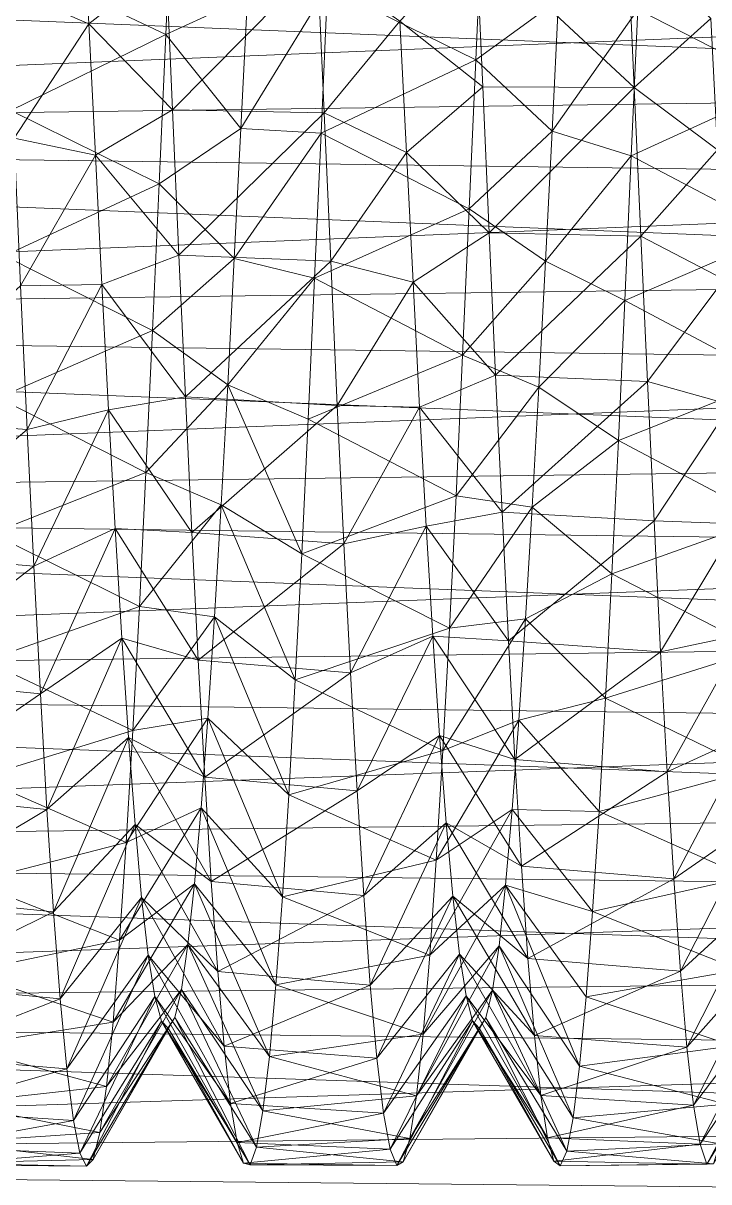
# Model space of a CAD drawing. Header units: millimetres. Extents: x -104 to 115, y -53 to 68.
# Drawn here: x -76.3 to -65.43, y -10.28 to 8.1 of the extents above; entities that cross this region are included whole.
import ezdxf

# ---------------------------------------------------------------- set-up
doc = ezdxf.new("R2010")
doc.units = ezdxf.units.MM

msp = doc.modelspace()

# ---------------------------------------------------------------- linework, layer by layer
at = {"color": 7, "lineweight": 0}
for points in [[(-76.553, 8.65, -45.228), (-75.368, 10.171, -42.873), (-75.263, 8.092, -43.052), (-76.553, 8.65, -45.228)], [(-73.937, 10.288, -9.774), (-76.395, 9.038, -9.642), (-74.041, 7.922, -9.599), (-73.937, 10.288, -9.774)], [(-74.037, 9.052, -45.204), (-75.263, 8.092, -43.052), (-75.368, 10.171, -42.873), (-74.037, 9.052, -45.204)], [(-74.041, 7.922, -9.599), (-72.744, 8.518, -11.809), (-73.937, 10.288, -9.774), (-74.041, 7.922, -9.599)], [(-104.18, 9.278, -54.806), (-49.333, 7.051, -54.837), (-49.333, 10.019, -54.756), (-104.18, 9.278, -54.806)], [(-69.018, 9.89, -9.722), (-71.475, 8.678, -9.62), (-69.123, 7.52, -9.6), (-69.018, 9.89, -9.722)], [(-69.123, 7.52, -9.6), (-67.81, 8.475, -11.807), (-69.018, 9.89, -9.722), (-69.123, 7.52, -9.6)], [(-69.014, 7.089, -45.235), (-70.329, 8.134, -43.051), (-69.117, 9.412, -45.175), (-69.014, 7.089, -45.235)], [(-66.611, 7.08, -45.234), (-69.117, 9.412, -45.175), (-66.716, 9.452, -45.171), (-66.611, 7.08, -45.234)], [(-66.611, 7.08, -45.234), (-69.014, 7.089, -45.235), (-69.117, 9.412, -45.175), (-66.611, 7.08, -45.234)], [(-66.716, 9.452, -45.171), (-65.395, 8.177, -43.05), (-66.611, 7.08, -45.234), (-66.716, 9.452, -45.171)], [(-64.1, 9.49, -9.679), (-66.554, 8.317, -9.606), (-64.204, 7.118, -9.611), (-64.1, 9.49, -9.679)], [(-104.18, 9.278, -0.04), (-49.333, 8.536, -0.01), (-104.18, 6.309, -0.04), (-104.18, 9.278, -0.04)], [(-104.18, 6.309, -54.806), (-49.333, 7.051, -54.837), (-104.18, 9.278, -54.806), (-104.18, 6.309, -54.806)], [(-74.041, 7.922, -9.599), (-76.395, 9.038, -9.642), (-76.497, 6.714, -9.631), (-74.041, 7.922, -9.599)], [(-73.935, 6.728, -45.217), (-75.263, 8.092, -43.052), (-74.037, 9.052, -45.204), (-73.935, 6.728, -45.217)], [(-71.634, 9.052, -45.204), (-73.935, 6.728, -45.217), (-74.037, 9.052, -45.204), (-71.634, 9.052, -45.204)], [(-71.53, 6.679, -45.214), (-73.935, 6.728, -45.217), (-71.634, 9.052, -45.204), (-71.53, 6.679, -45.214)], [(-71.634, 9.052, -45.204), (-70.329, 8.134, -43.051), (-71.53, 6.679, -45.214), (-71.634, 9.052, -45.204)], [(-76.553, 8.65, -45.228), (-75.263, 8.092, -43.052), (-76.448, 6.278, -45.184), (-76.553, 8.65, -45.228)], [(-71.475, 8.678, -9.62), (-72.744, 8.518, -11.809), (-72.849, 6.431, -11.852), (-71.475, 8.678, -9.62)], [(-71.475, 8.678, -9.62), (-72.849, 6.431, -11.852), (-71.577, 6.354, -9.656), (-71.475, 8.678, -9.62)], [(-69.123, 7.52, -9.6), (-71.475, 8.678, -9.62), (-71.577, 6.354, -9.656), (-69.123, 7.52, -9.6)], [(-104.18, 6.309, -0.04), (-49.333, 8.536, -0.01), (-49.333, 5.568, -0.09), (-104.18, 6.309, -0.04)], [(-74.041, 7.922, -9.599), (-72.849, 6.431, -11.852), (-72.744, 8.518, -11.809), (-74.041, 7.922, -9.599)], [(-69.123, 7.52, -9.6), (-67.915, 6.389, -11.855), (-67.81, 8.475, -11.807), (-69.123, 7.52, -9.6)], [(-66.554, 8.317, -9.606), (-67.81, 8.475, -11.807), (-67.915, 6.389, -11.855), (-66.554, 8.317, -9.606)], [(-66.554, 8.317, -9.606), (-67.915, 6.389, -11.855), (-66.657, 5.995, -9.689), (-66.554, 8.317, -9.606)], [(-64.204, 7.118, -9.611), (-66.554, 8.317, -9.606), (-66.657, 5.995, -9.689), (-64.204, 7.118, -9.611)], [(-76.448, 6.278, -45.184), (-75.263, 8.092, -43.052), (-75.158, 6.007, -42.952), (-76.448, 6.278, -45.184)], [(-73.935, 6.728, -45.217), (-75.158, 6.007, -42.952), (-75.263, 8.092, -43.052), (-73.935, 6.728, -45.217)], [(-71.53, 6.679, -45.214), (-70.329, 8.134, -43.051), (-70.224, 6.049, -42.957), (-71.53, 6.679, -45.214)], [(-69.014, 7.089, -45.235), (-70.224, 6.049, -42.957), (-70.329, 8.134, -43.051), (-69.014, 7.089, -45.235)], [(-66.611, 7.08, -45.234), (-65.395, 8.177, -43.05), (-65.29, 6.092, -42.962), (-66.611, 7.08, -45.234)], [(-74.041, 7.922, -9.599), (-76.497, 6.714, -9.631), (-74.146, 5.554, -9.739), (-74.041, 7.922, -9.599)], [(-74.146, 5.554, -9.739), (-72.849, 6.431, -11.852), (-74.041, 7.922, -9.599), (-74.146, 5.554, -9.739)], [(-69.123, 7.52, -9.6), (-71.577, 6.354, -9.656), (-69.227, 5.156, -9.794), (-69.123, 7.52, -9.6)], [(-69.227, 5.156, -9.794), (-67.915, 6.389, -11.855), (-69.123, 7.52, -9.6), (-69.227, 5.156, -9.794)], [(-104.18, 6.309, -54.806), (-49.333, 4.091, -54.596), (-49.333, 7.051, -54.837), (-104.18, 6.309, -54.806)], [(-68.912, 4.777, -44.991), (-70.224, 6.049, -42.957), (-69.014, 7.089, -45.235), (-68.912, 4.777, -44.991)], [(-66.611, 7.08, -45.234), (-68.912, 4.777, -44.991), (-69.014, 7.089, -45.235), (-66.611, 7.08, -45.234)], [(-66.507, 4.721, -44.982), (-68.912, 4.777, -44.991), (-66.611, 7.08, -45.234), (-66.507, 4.721, -44.982)], [(-64.204, 7.118, -9.611), (-66.657, 5.995, -9.689), (-64.309, 4.759, -9.858), (-64.204, 7.118, -9.611)], [(-66.611, 7.08, -45.234), (-65.29, 6.092, -42.962), (-66.507, 4.721, -44.982), (-66.611, 7.08, -45.234)], [(-74.146, 5.554, -9.739), (-76.497, 6.714, -9.631), (-76.6, 4.409, -9.922), (-74.146, 5.554, -9.739)], [(-73.832, 4.422, -44.927), (-75.158, 6.007, -42.952), (-73.935, 6.728, -45.217), (-73.832, 4.422, -44.927)], [(-71.53, 6.679, -45.214), (-73.832, 4.422, -44.927), (-73.935, 6.728, -45.217), (-71.53, 6.679, -45.214)], [(-71.425, 4.326, -44.908), (-73.832, 4.422, -44.927), (-71.53, 6.679, -45.214), (-71.425, 4.326, -44.908)], [(-71.53, 6.679, -45.214), (-70.224, 6.049, -42.957), (-71.425, 4.326, -44.908), (-71.53, 6.679, -45.214)], [(-104.18, 6.309, -0.04), (-49.333, 5.568, -0.09), (-104.18, 3.357, -0.361), (-104.18, 6.309, -0.04)], [(-104.18, 3.357, -54.485), (-49.333, 4.091, -54.596), (-104.18, 6.309, -54.806), (-104.18, 3.357, -54.485)], [(-76.448, 6.278, -45.184), (-75.158, 6.007, -42.952), (-76.343, 3.933, -44.825), (-76.448, 6.278, -45.184)], [(-74.146, 5.554, -9.739), (-72.954, 4.368, -12.172), (-72.849, 6.431, -11.852), (-74.146, 5.554, -9.739)], [(-71.577, 6.354, -9.656), (-72.849, 6.431, -11.852), (-72.954, 4.368, -12.172), (-71.577, 6.354, -9.656)], [(-71.577, 6.354, -9.656), (-72.954, 4.368, -12.172), (-71.68, 4.055, -9.995), (-71.577, 6.354, -9.656)], [(-69.227, 5.156, -9.794), (-71.577, 6.354, -9.656), (-71.68, 4.055, -9.995), (-69.227, 5.156, -9.794)], [(-69.227, 5.156, -9.794), (-68.02, 4.327, -12.181), (-67.915, 6.389, -11.855), (-69.227, 5.156, -9.794)], [(-66.657, 5.995, -9.689), (-67.915, 6.389, -11.855), (-68.02, 4.327, -12.181), (-66.657, 5.995, -9.689)], [(-66.507, 4.721, -44.982), (-65.29, 6.092, -42.962), (-65.185, 4.037, -42.596), (-66.507, 4.721, -44.982)], [(-76.343, 3.933, -44.825), (-75.158, 6.007, -42.952), (-75.053, 3.954, -42.576), (-76.343, 3.933, -44.825)], [(-73.832, 4.422, -44.927), (-75.053, 3.954, -42.576), (-75.158, 6.007, -42.952), (-73.832, 4.422, -44.927)], [(-71.425, 4.326, -44.908), (-70.224, 6.049, -42.957), (-70.119, 3.995, -42.586), (-71.425, 4.326, -44.908)], [(-68.912, 4.777, -44.991), (-70.119, 3.995, -42.586), (-70.224, 6.049, -42.957), (-68.912, 4.777, -44.991)], [(-66.657, 5.995, -9.689), (-68.02, 4.327, -12.181), (-66.759, 3.703, -10.074), (-66.657, 5.995, -9.689)], [(-64.309, 4.759, -9.858), (-66.657, 5.995, -9.689), (-66.759, 3.703, -10.074), (-64.309, 4.759, -9.858)], [(-104.18, 3.357, -0.361), (-49.333, 5.568, -0.09), (-49.333, 2.626, -0.491), (-104.18, 3.357, -0.361)], [(-74.146, 5.554, -9.739), (-76.6, 4.409, -9.922), (-74.25, 3.225, -10.193), (-74.146, 5.554, -9.739)], [(-74.25, 3.225, -10.193), (-72.954, 4.368, -12.172), (-74.146, 5.554, -9.739), (-74.25, 3.225, -10.193)], [(-69.227, 5.156, -9.794), (-71.68, 4.055, -9.995), (-69.332, 2.838, -10.301), (-69.227, 5.156, -9.794)], [(-69.332, 2.838, -10.301), (-68.02, 4.327, -12.181), (-69.227, 5.156, -9.794), (-69.332, 2.838, -10.301)], [(-68.809, 2.517, -44.45), (-70.119, 3.995, -42.586), (-68.912, 4.777, -44.991), (-68.809, 2.517, -44.45)], [(-66.507, 4.721, -44.982), (-68.809, 2.517, -44.45), (-68.912, 4.777, -44.991), (-66.507, 4.721, -44.982)], [(-66.402, 2.417, -44.418), (-68.809, 2.517, -44.45), (-66.507, 4.721, -44.982), (-66.402, 2.417, -44.418)], [(-64.309, 4.759, -9.858), (-66.759, 3.703, -10.074), (-64.414, 2.453, -10.417), (-64.309, 4.759, -9.858)], [(-66.507, 4.721, -44.982), (-65.185, 4.037, -42.596), (-66.402, 2.417, -44.418), (-66.507, 4.721, -44.982)], [(-73.73, 2.174, -44.339), (-75.053, 3.954, -42.576), (-73.832, 4.422, -44.927), (-73.73, 2.174, -44.339)], [(-71.425, 4.326, -44.908), (-73.73, 2.174, -44.339), (-73.832, 4.422, -44.927), (-71.425, 4.326, -44.908)], [(-74.25, 3.225, -10.193), (-76.6, 4.409, -9.922), (-76.702, 2.16, -10.512), (-74.25, 3.225, -10.193)], [(-74.25, 3.225, -10.193), (-73.059, 2.367, -12.764), (-72.954, 4.368, -12.172), (-74.25, 3.225, -10.193)], [(-71.32, 2.035, -44.293), (-73.73, 2.174, -44.339), (-71.425, 4.326, -44.908), (-71.32, 2.035, -44.293)], [(-71.68, 4.055, -9.995), (-72.954, 4.368, -12.172), (-73.059, 2.367, -12.764), (-71.68, 4.055, -9.995)], [(-71.425, 4.326, -44.908), (-70.119, 3.995, -42.586), (-71.32, 2.035, -44.293), (-71.425, 4.326, -44.908)], [(-69.332, 2.838, -10.301), (-68.125, 2.327, -12.779), (-68.02, 4.327, -12.181), (-69.332, 2.838, -10.301)], [(-66.759, 3.703, -10.074), (-68.02, 4.327, -12.181), (-68.125, 2.327, -12.779), (-66.759, 3.703, -10.074)], [(-104.18, 3.357, -54.485), (-49.333, 1.175, -54.036), (-49.333, 4.091, -54.596), (-104.18, 3.357, -54.485)], [(-71.68, 4.055, -9.995), (-73.059, 2.367, -12.764), (-71.782, 1.819, -10.629), (-71.68, 4.055, -9.995)], [(-69.332, 2.838, -10.301), (-71.68, 4.055, -9.995), (-71.782, 1.819, -10.629), (-69.332, 2.838, -10.301)], [(-76.239, 1.656, -44.158), (-78.65, 1.832, -44.222), (-76.343, 3.933, -44.825), (-76.239, 1.656, -44.158)], [(-76.343, 3.933, -44.825), (-75.053, 3.954, -42.576), (-76.239, 1.656, -44.158), (-76.343, 3.933, -44.825)], [(-76.239, 1.656, -44.158), (-75.053, 3.954, -42.576), (-74.948, 1.969, -41.929), (-76.239, 1.656, -44.158)], [(-73.73, 2.174, -44.339), (-74.948, 1.969, -41.929), (-75.053, 3.954, -42.576), (-73.73, 2.174, -44.339)], [(-71.32, 2.035, -44.293), (-70.119, 3.995, -42.586), (-70.014, 2.009, -41.945), (-71.32, 2.035, -44.293)], [(-68.809, 2.517, -44.45), (-70.014, 2.009, -41.945), (-70.119, 3.995, -42.586), (-68.809, 2.517, -44.45)], [(-66.402, 2.417, -44.418), (-65.185, 4.037, -42.596), (-65.08, 2.049, -41.961), (-66.402, 2.417, -44.418)], [(-66.759, 3.703, -10.074), (-68.125, 2.327, -12.779), (-66.862, 1.48, -10.754), (-66.759, 3.703, -10.074)], [(-64.414, 2.453, -10.417), (-66.759, 3.703, -10.074), (-66.862, 1.48, -10.754), (-64.414, 2.453, -10.417)], [(-104.18, 3.357, -0.361), (-49.333, 2.626, -0.491), (-104.18, 0.457, -1), (-104.18, 3.357, -0.361)], [(-104.18, 0.457, -53.847), (-49.333, 1.175, -54.036), (-104.18, 3.357, -54.485), (-104.18, 0.457, -53.847)], [(-74.25, 3.225, -10.193), (-76.702, 2.16, -10.512), (-74.355, 0.977, -10.953), (-74.25, 3.225, -10.193)], [(-74.355, 0.977, -10.953), (-73.059, 2.367, -12.764), (-74.25, 3.225, -10.193), (-74.355, 0.977, -10.953)], [(-69.332, 2.838, -10.301), (-71.782, 1.819, -10.629), (-69.437, 0.607, -11.111), (-69.332, 2.838, -10.301)], [(-69.437, 0.607, -11.111), (-68.125, 2.327, -12.779), (-69.332, 2.838, -10.301), (-69.437, 0.607, -11.111)], [(-104.18, 0.457, -1), (-49.333, 2.626, -0.491), (-49.333, -0.256, -1.208), (-104.18, 0.457, -1)], [(-68.707, 0.347, -43.619), (-70.014, 2.009, -41.945), (-68.809, 2.517, -44.45), (-68.707, 0.347, -43.619)], [(-66.402, 2.417, -44.418), (-68.707, 0.347, -43.619), (-68.809, 2.517, -44.45), (-66.402, 2.417, -44.418)], [(-66.297, 0.207, -43.554), (-68.707, 0.347, -43.619), (-66.402, 2.417, -44.418), (-66.297, 0.207, -43.554)], [(-64.414, 2.453, -10.417), (-66.862, 1.48, -10.754), (-64.518, 0.241, -11.277), (-64.414, 2.453, -10.417)], [(-66.402, 2.417, -44.418), (-65.08, 2.049, -41.961), (-66.297, 0.207, -43.554), (-66.402, 2.417, -44.418)], [(-74.355, 0.977, -10.953), (-73.164, 0.462, -13.618), (-73.059, 2.367, -12.764), (-74.355, 0.977, -10.953)], [(-71.885, -0.315, -11.549), (-73.059, 2.367, -12.764), (-73.164, 0.462, -13.618), (-71.885, -0.315, -11.549)], [(-71.782, 1.819, -10.629), (-73.059, 2.367, -12.764), (-71.885, -0.315, -11.549), (-71.782, 1.819, -10.629)], [(-69.437, 0.607, -11.111), (-68.23, 0.425, -13.638), (-68.125, 2.327, -12.779), (-69.437, 0.607, -11.111)], [(-66.862, 1.48, -10.754), (-68.125, 2.327, -12.779), (-68.23, 0.425, -13.638), (-66.862, 1.48, -10.754)], [(-74.355, 0.977, -10.953), (-76.702, 2.16, -10.512), (-76.805, 0.008, -11.388), (-74.355, 0.977, -10.953)], [(-73.627, 0.021, -43.464), (-74.948, 1.969, -41.929), (-73.73, 2.174, -44.339), (-73.627, 0.021, -43.464)], [(-71.32, 2.035, -44.293), (-73.627, 0.021, -43.464), (-73.73, 2.174, -44.339), (-71.32, 2.035, -44.293)], [(-71.216, -0.155, -43.378), (-73.627, 0.021, -43.464), (-71.32, 2.035, -44.293), (-71.216, -0.155, -43.378)], [(-71.32, 2.035, -44.293), (-70.014, 2.009, -41.945), (-71.216, -0.155, -43.378), (-71.32, 2.035, -44.293)], [(-66.297, 0.207, -43.554), (-65.08, 2.049, -41.961), (-64.975, 0.163, -41.066), (-66.297, 0.207, -43.554)], [(-76.239, 1.656, -44.158), (-74.948, 1.969, -41.929), (-76.134, -0.513, -43.195), (-76.239, 1.656, -44.158)], [(-76.134, -0.513, -43.195), (-74.948, 1.969, -41.929), (-74.843, 0.089, -41.024), (-76.134, -0.513, -43.195)], [(-73.627, 0.021, -43.464), (-74.843, 0.089, -41.024), (-74.948, 1.969, -41.929), (-73.627, 0.021, -43.464)], [(-71.216, -0.155, -43.378), (-70.014, 2.009, -41.945), (-69.909, 0.126, -41.045), (-71.216, -0.155, -43.378)], [(-68.707, 0.347, -43.619), (-69.909, 0.126, -41.045), (-70.014, 2.009, -41.945), (-68.707, 0.347, -43.619)], [(-76.239, 1.656, -44.158), (-78.548, -0.303, -43.304), (-78.65, 1.832, -44.222), (-76.239, 1.656, -44.158)], [(-76.134, -0.513, -43.195), (-78.548, -0.303, -43.304), (-76.239, 1.656, -44.158), (-76.134, -0.513, -43.195)], [(-69.437, 0.607, -11.111), (-71.782, 1.819, -10.629), (-71.885, -0.315, -11.549), (-69.437, 0.607, -11.111)], [(-66.862, 1.48, -10.754), (-68.23, 0.425, -13.638), (-66.964, -0.635, -11.717), (-66.862, 1.48, -10.754)], [(-64.518, 0.241, -11.277), (-66.862, 1.48, -10.754), (-66.964, -0.635, -11.717), (-64.518, 0.241, -11.277)], [(-104.18, 0.457, -53.847), (-49.333, -1.663, -53.164), (-49.333, 1.175, -54.036), (-104.18, 0.457, -53.847)], [(-74.355, 0.977, -10.953), (-76.805, 0.008, -11.388), (-74.46, -1.15, -12.004), (-74.355, 0.977, -10.953)], [(-74.46, -1.15, -12.004), (-73.164, 0.462, -13.618), (-74.355, 0.977, -10.953), (-74.46, -1.15, -12.004)], [(-69.437, 0.607, -11.111), (-71.885, -0.315, -11.549), (-69.541, -1.495, -12.21), (-69.437, 0.607, -11.111)], [(-69.541, -1.495, -12.21), (-68.23, 0.425, -13.638), (-69.437, 0.607, -11.111), (-69.541, -1.495, -12.21)], [(-104.18, 0.457, -1), (-49.333, -0.256, -1.208), (-104.18, -2.357, -1.948), (-104.18, 0.457, -1)], [(-104.18, -2.357, -52.899), (-49.333, -1.663, -53.164), (-104.18, 0.457, -53.847), (-104.18, -2.357, -52.899)], [(-74.46, -1.15, -12.004), (-73.269, -1.312, -14.717), (-73.164, 0.462, -13.618), (-74.46, -1.15, -12.004)], [(-71.987, -2.312, -12.739), (-73.164, 0.462, -13.618), (-73.269, -1.312, -14.717), (-71.987, -2.312, -12.739)], [(-71.885, -0.315, -11.549), (-73.164, 0.462, -13.618), (-71.987, -2.312, -12.739), (-71.885, -0.315, -11.549)], [(-69.541, -1.495, -12.21), (-68.335, -1.346, -14.742), (-68.23, 0.425, -13.638), (-69.541, -1.495, -12.21)], [(-66.964, -0.635, -11.717), (-68.23, 0.425, -13.638), (-68.335, -1.346, -14.742), (-66.964, -0.635, -11.717)], [(-68.604, -1.697, -42.512), (-69.909, 0.126, -41.045), (-68.707, 0.347, -43.619), (-68.604, -1.697, -42.512)], [(-66.297, 0.207, -43.554), (-68.604, -1.697, -42.512), (-68.707, 0.347, -43.619), (-66.297, 0.207, -43.554)], [(-66.193, -1.868, -42.403), (-68.604, -1.697, -42.512), (-66.297, 0.207, -43.554), (-66.193, -1.868, -42.403)], [(-64.518, 0.241, -11.277), (-66.964, -0.635, -11.717), (-64.623, -1.836, -12.423), (-64.518, 0.241, -11.277)], [(-66.297, 0.207, -43.554), (-64.975, 0.163, -41.066), (-66.193, -1.868, -42.403), (-66.297, 0.207, -43.554)], [(-74.46, -1.15, -12.004), (-76.805, 0.008, -11.388), (-76.907, -2.012, -12.538), (-74.46, -1.15, -12.004)], [(-76.134, -0.513, -43.195), (-74.843, 0.089, -41.024), (-76.03, -2.534, -41.952), (-76.134, -0.513, -43.195)], [(-76.03, -2.534, -41.952), (-74.843, 0.089, -41.024), (-74.738, -1.655, -39.876), (-76.03, -2.534, -41.952)], [(-73.525, -2.001, -42.317), (-74.738, -1.655, -39.876), (-74.843, 0.089, -41.024), (-73.525, -2.001, -42.317)], [(-73.525, -2.001, -42.317), (-74.843, 0.089, -41.024), (-73.627, 0.021, -43.464), (-73.525, -2.001, -42.317)], [(-71.216, -0.155, -43.378), (-73.525, -2.001, -42.317), (-73.627, 0.021, -43.464), (-71.216, -0.155, -43.378)], [(-71.216, -0.155, -43.378), (-69.909, 0.126, -41.045), (-71.111, -2.203, -42.181), (-71.216, -0.155, -43.378)], [(-71.111, -2.203, -42.181), (-69.909, 0.126, -41.045), (-69.804, -1.621, -39.902), (-71.111, -2.203, -42.181)], [(-68.604, -1.697, -42.512), (-69.804, -1.621, -39.902), (-69.909, 0.126, -41.045), (-68.604, -1.697, -42.512)], [(-66.193, -1.868, -42.403), (-64.975, 0.163, -41.066), (-64.87, -1.587, -39.928), (-66.193, -1.868, -42.403)], [(-71.111, -2.203, -42.181), (-73.525, -2.001, -42.317), (-71.216, -0.155, -43.378), (-71.111, -2.203, -42.181)], [(-104.18, -2.357, -1.948), (-49.333, -0.256, -1.208), (-49.333, -3.043, -2.232), (-104.18, -2.357, -1.948)], [(-76.134, -0.513, -43.195), (-78.445, -2.3, -42.115), (-78.548, -0.303, -43.304), (-76.134, -0.513, -43.195)], [(-69.541, -1.495, -12.21), (-71.885, -0.315, -11.549), (-71.987, -2.312, -12.739), (-69.541, -1.495, -12.21)], [(-76.03, -2.534, -41.952), (-78.445, -2.3, -42.115), (-76.134, -0.513, -43.195), (-76.03, -2.534, -41.952)], [(-66.964, -0.635, -11.717), (-68.335, -1.346, -14.742), (-67.067, -2.607, -12.947), (-66.964, -0.635, -11.717)], [(-64.623, -1.836, -12.423), (-66.964, -0.635, -11.717), (-67.067, -2.607, -12.947), (-64.623, -1.836, -12.423)], [(-74.46, -1.15, -12.004), (-76.907, -2.012, -12.538), (-74.564, -3.119, -13.328), (-74.46, -1.15, -12.004)], [(-74.564, -3.119, -13.328), (-73.269, -1.312, -14.717), (-74.46, -1.15, -12.004), (-74.564, -3.119, -13.328)], [(-74.564, -3.119, -13.328), (-73.374, -2.923, -16.044), (-73.269, -1.312, -14.717), (-74.564, -3.119, -13.328)], [(-72.09, -4.136, -14.179), (-73.269, -1.312, -14.717), (-73.374, -2.923, -16.044), (-72.09, -4.136, -14.179)], [(-71.987, -2.312, -12.739), (-73.269, -1.312, -14.717), (-72.09, -4.136, -14.179), (-71.987, -2.312, -12.739)], [(-69.646, -3.434, -13.578), (-68.44, -2.954, -16.073), (-68.335, -1.346, -14.742), (-69.646, -3.434, -13.578)], [(-69.646, -3.434, -13.578), (-68.335, -1.346, -14.742), (-69.541, -1.495, -12.21), (-69.646, -3.434, -13.578)], [(-67.067, -2.607, -12.947), (-68.335, -1.346, -14.742), (-68.44, -2.954, -16.073), (-67.067, -2.607, -12.947)], [(-69.541, -1.495, -12.21), (-71.987, -2.312, -12.739), (-69.646, -3.434, -13.578), (-69.541, -1.495, -12.21)], [(-71.111, -2.203, -42.181), (-69.804, -1.621, -39.902), (-71.006, -4.075, -40.723), (-71.111, -2.203, -42.181)], [(-71.006, -4.075, -40.723), (-69.804, -1.621, -39.902), (-69.699, -3.199, -38.536), (-71.006, -4.075, -40.723)], [(-68.502, -3.579, -41.149), (-69.699, -3.199, -38.536), (-69.804, -1.621, -39.902), (-68.502, -3.579, -41.149)], [(-68.502, -3.579, -41.149), (-69.804, -1.621, -39.902), (-68.604, -1.697, -42.512), (-68.502, -3.579, -41.149)], [(-66.193, -1.868, -42.403), (-64.87, -1.587, -39.928), (-66.088, -3.772, -40.987), (-66.193, -1.868, -42.403)], [(-66.088, -3.772, -40.987), (-64.87, -1.587, -39.928), (-64.765, -3.169, -38.566), (-66.088, -3.772, -40.987)], [(-104.18, -2.357, -52.899), (-49.333, -4.391, -51.991), (-49.333, -1.663, -53.164), (-104.18, -2.357, -52.899)], [(-76.03, -2.534, -41.952), (-74.738, -1.655, -39.876), (-75.925, -4.372, -40.452), (-76.03, -2.534, -41.952)], [(-75.925, -4.372, -40.452), (-74.738, -1.655, -39.876), (-74.633, -3.229, -38.506), (-75.925, -4.372, -40.452)], [(-73.422, -3.855, -40.916), (-74.633, -3.229, -38.506), (-74.738, -1.655, -39.876), (-73.422, -3.855, -40.916)], [(-73.422, -3.855, -40.916), (-74.738, -1.655, -39.876), (-73.525, -2.001, -42.317), (-73.422, -3.855, -40.916)], [(-66.193, -1.868, -42.403), (-68.502, -3.579, -41.149), (-68.604, -1.697, -42.512), (-66.193, -1.868, -42.403)], [(-64.623, -1.836, -12.423), (-67.067, -2.607, -12.947), (-64.727, -3.743, -13.835), (-64.623, -1.836, -12.423)], [(-74.564, -3.119, -13.328), (-76.907, -2.012, -12.538), (-77.01, -3.866, -13.94), (-74.564, -3.119, -13.328)], [(-71.111, -2.203, -42.181), (-73.422, -3.855, -40.916), (-73.525, -2.001, -42.317), (-71.111, -2.203, -42.181)], [(-66.088, -3.772, -40.987), (-68.502, -3.579, -41.149), (-66.193, -1.868, -42.403), (-66.088, -3.772, -40.987)], [(-71.006, -4.075, -40.723), (-73.422, -3.855, -40.916), (-71.111, -2.203, -42.181), (-71.006, -4.075, -40.723)], [(-104.18, -2.357, -1.948), (-49.333, -3.043, -2.232), (-104.18, -5.052, -3.194), (-104.18, -2.357, -1.948)], [(-104.18, -5.052, -51.652), (-49.333, -4.391, -51.991), (-104.18, -2.357, -52.899), (-104.18, -5.052, -51.652)], [(-76.03, -2.534, -41.952), (-78.343, -4.126, -40.677), (-78.445, -2.3, -42.115), (-76.03, -2.534, -41.952)], [(-69.646, -3.434, -13.578), (-71.987, -2.312, -12.739), (-72.09, -4.136, -14.179), (-69.646, -3.434, -13.578)], [(-75.925, -4.372, -40.452), (-78.343, -4.126, -40.677), (-76.03, -2.534, -41.952), (-75.925, -4.372, -40.452)], [(-67.067, -2.607, -12.947), (-68.44, -2.954, -16.073), (-67.169, -4.402, -14.423), (-67.067, -2.607, -12.947)], [(-64.727, -3.743, -13.835), (-67.067, -2.607, -12.947), (-67.169, -4.402, -14.423), (-64.727, -3.743, -13.835)], [(-74.669, -4.894, -14.902), (-73.479, -4.344, -17.573), (-73.374, -2.923, -16.044), (-74.669, -4.894, -14.902)], [(-74.669, -4.894, -14.902), (-73.374, -2.923, -16.044), (-74.564, -3.119, -13.328), (-74.669, -4.894, -14.902)], [(-72.192, -5.758, -15.843), (-73.374, -2.923, -16.044), (-73.479, -4.344, -17.573), (-72.192, -5.758, -15.843)], [(-72.09, -4.136, -14.179), (-73.374, -2.923, -16.044), (-72.192, -5.758, -15.843), (-72.09, -4.136, -14.179)], [(-104.18, -5.052, -3.194), (-49.333, -3.043, -2.232), (-49.333, -5.703, -3.551), (-104.18, -5.052, -3.194)], [(-74.564, -3.119, -13.328), (-77.01, -3.866, -13.94), (-74.669, -4.894, -14.902), (-74.564, -3.119, -13.328)], [(-69.751, -5.173, -15.192), (-68.545, -4.371, -17.606), (-68.44, -2.954, -16.073), (-69.751, -5.173, -15.192)], [(-69.751, -5.173, -15.192), (-68.44, -2.954, -16.073), (-69.646, -3.434, -13.578), (-69.751, -5.173, -15.192)], [(-67.169, -4.402, -14.423), (-68.44, -2.954, -16.073), (-68.545, -4.371, -17.606), (-67.169, -4.402, -14.423)], [(-75.925, -4.372, -40.452), (-74.633, -3.229, -38.506), (-75.82, -5.994, -38.721), (-75.925, -4.372, -40.452)], [(-75.82, -5.994, -38.721), (-74.633, -3.229, -38.506), (-74.528, -4.608, -36.939), (-75.82, -5.994, -38.721)], [(-73.32, -5.512, -39.286), (-74.528, -4.608, -36.939), (-74.633, -3.229, -38.506), (-73.32, -5.512, -39.286)], [(-73.32, -5.512, -39.286), (-74.633, -3.229, -38.506), (-73.422, -3.855, -40.916), (-73.32, -5.512, -39.286)], [(-71.006, -4.075, -40.723), (-69.699, -3.199, -38.536), (-70.902, -5.736, -39.029), (-71.006, -4.075, -40.723)], [(-70.902, -5.736, -39.029), (-69.699, -3.199, -38.536), (-69.594, -4.582, -36.973), (-70.902, -5.736, -39.029)], [(-68.399, -5.269, -39.553), (-69.594, -4.582, -36.973), (-69.699, -3.199, -38.536), (-68.399, -5.269, -39.553)], [(-68.399, -5.269, -39.553), (-69.699, -3.199, -38.536), (-68.502, -3.579, -41.149), (-68.399, -5.269, -39.553)], [(-66.088, -3.772, -40.987), (-64.765, -3.169, -38.566), (-65.983, -5.471, -39.331), (-66.088, -3.772, -40.987)], [(-65.983, -5.471, -39.331), (-64.765, -3.169, -38.566), (-64.66, -4.556, -37.007), (-65.983, -5.471, -39.331)], [(-69.646, -3.434, -13.578), (-72.09, -4.136, -14.179), (-69.751, -5.173, -15.192), (-69.646, -3.434, -13.578)], [(-66.088, -3.772, -40.987), (-68.399, -5.269, -39.553), (-68.502, -3.579, -41.149), (-66.088, -3.772, -40.987)], [(-71.006, -4.075, -40.723), (-73.32, -5.512, -39.286), (-73.422, -3.855, -40.916), (-71.006, -4.075, -40.723)], [(-65.983, -5.471, -39.331), (-68.399, -5.269, -39.553), (-66.088, -3.772, -40.987), (-65.983, -5.471, -39.331)], [(-64.727, -3.743, -13.835), (-67.169, -4.402, -14.423), (-64.832, -5.446, -15.487), (-64.727, -3.743, -13.835)], [(-74.669, -4.894, -14.902), (-77.01, -3.866, -13.94), (-77.112, -5.521, -15.571), (-74.669, -4.894, -14.902)], [(-75.925, -4.372, -40.452), (-78.24, -5.749, -39.014), (-78.343, -4.126, -40.677), (-75.925, -4.372, -40.452)], [(-70.902, -5.736, -39.029), (-73.32, -5.512, -39.286), (-71.006, -4.075, -40.723), (-70.902, -5.736, -39.029)], [(-69.751, -5.173, -15.192), (-72.09, -4.136, -14.179), (-72.192, -5.758, -15.843), (-69.751, -5.173, -15.192)], [(-104.18, -5.052, -51.652), (-49.333, -6.976, -50.53), (-49.333, -4.391, -51.991), (-104.18, -5.052, -51.652)], [(-75.82, -5.994, -38.721), (-78.24, -5.749, -39.014), (-75.925, -4.372, -40.452), (-75.82, -5.994, -38.721)], [(-74.774, -6.444, -16.698), (-73.584, -5.548, -19.278), (-73.479, -4.344, -17.573), (-74.774, -6.444, -16.698)], [(-74.774, -6.444, -16.698), (-73.479, -4.344, -17.573), (-74.669, -4.894, -14.902), (-74.774, -6.444, -16.698)], [(-72.295, -7.15, -17.705), (-73.479, -4.344, -17.573), (-73.584, -5.548, -19.278), (-72.295, -7.15, -17.705)], [(-72.192, -5.758, -15.843), (-73.479, -4.344, -17.573), (-72.295, -7.15, -17.705), (-72.192, -5.758, -15.843)], [(-69.855, -6.683, -17.022), (-68.65, -5.57, -19.314), (-68.545, -4.371, -17.606), (-69.855, -6.683, -17.022)], [(-69.855, -6.683, -17.022), (-68.545, -4.371, -17.606), (-69.751, -5.173, -15.192), (-69.855, -6.683, -17.022)], [(-67.272, -5.99, -16.12), (-68.545, -4.371, -17.606), (-68.65, -5.57, -19.314), (-67.272, -5.99, -16.12)], [(-67.169, -4.402, -14.423), (-68.545, -4.371, -17.606), (-67.272, -5.99, -16.12), (-67.169, -4.402, -14.423)], [(-64.832, -5.446, -15.487), (-67.169, -4.402, -14.423), (-67.272, -5.99, -16.12), (-64.832, -5.446, -15.487)], [(-70.902, -5.736, -39.029), (-69.594, -4.582, -36.973), (-70.797, -7.158, -37.129), (-70.902, -5.736, -39.029)], [(-70.797, -7.158, -37.129), (-69.594, -4.582, -36.973), (-69.489, -5.744, -35.239), (-70.797, -7.158, -37.129)], [(-68.297, -6.736, -37.75), (-69.489, -5.744, -35.239), (-69.594, -4.582, -36.973), (-68.297, -6.736, -37.75)], [(-68.297, -6.736, -37.75), (-69.594, -4.582, -36.973), (-68.399, -5.269, -39.553), (-68.297, -6.736, -37.75)], [(-65.983, -5.471, -39.331), (-64.66, -4.556, -37.007), (-65.879, -6.935, -37.464), (-65.983, -5.471, -39.331)], [(-65.879, -6.935, -37.464), (-64.66, -4.556, -37.007), (-64.555, -5.722, -35.276), (-65.879, -6.935, -37.464)], [(-75.82, -5.994, -38.721), (-74.528, -4.608, -36.939), (-75.716, -7.373, -36.79), (-75.82, -5.994, -38.721)], [(-75.716, -7.373, -36.79), (-74.528, -4.608, -36.939), (-74.424, -5.765, -35.202), (-75.716, -7.373, -36.79)], [(-73.217, -6.942, -37.454), (-74.424, -5.765, -35.202), (-74.528, -4.608, -36.939), (-73.217, -6.942, -37.454)], [(-73.217, -6.942, -37.454), (-74.528, -4.608, -36.939), (-73.32, -5.512, -39.286), (-73.217, -6.942, -37.454)], [(-74.669, -4.894, -14.902), (-77.112, -5.521, -15.571), (-74.774, -6.444, -16.698), (-74.669, -4.894, -14.902)], [(-104.18, -5.052, -3.194), (-49.333, -5.703, -3.551), (-104.18, -7.596, -4.725), (-104.18, -5.052, -3.194)], [(-104.18, -7.596, -50.121), (-49.333, -6.976, -50.53), (-104.18, -5.052, -51.652), (-104.18, -7.596, -50.121)], [(-69.751, -5.173, -15.192), (-72.192, -5.758, -15.843), (-69.855, -6.683, -17.022), (-69.751, -5.173, -15.192)], [(-65.983, -5.471, -39.331), (-68.297, -6.736, -37.75), (-68.399, -5.269, -39.553), (-65.983, -5.471, -39.331)], [(-70.902, -5.736, -39.029), (-73.217, -6.942, -37.454), (-73.32, -5.512, -39.286), (-70.902, -5.736, -39.029)], [(-65.879, -6.935, -37.464), (-68.297, -6.736, -37.75), (-65.983, -5.471, -39.331), (-65.879, -6.935, -37.464)], [(-64.832, -5.446, -15.487), (-67.272, -5.99, -16.12), (-64.937, -6.914, -17.351), (-64.832, -5.446, -15.487)], [(-74.774, -6.444, -16.698), (-77.112, -5.521, -15.571), (-77.215, -6.95, -17.404), (-74.774, -6.444, -16.698)], [(-74.878, -7.743, -18.684), (-73.689, -6.514, -21.128), (-73.584, -5.548, -19.278), (-74.878, -7.743, -18.684)], [(-74.878, -7.743, -18.684), (-73.584, -5.548, -19.278), (-74.774, -6.444, -16.698), (-74.878, -7.743, -18.684)], [(-72.397, -8.287, -19.732), (-73.584, -5.548, -19.278), (-73.689, -6.514, -21.128), (-72.397, -8.287, -19.732)], [(-72.295, -7.15, -17.705), (-73.584, -5.548, -19.278), (-72.397, -8.287, -19.732), (-72.295, -7.15, -17.705)], [(-69.96, -7.936, -19.037), (-68.755, -6.531, -21.167), (-68.65, -5.57, -19.314), (-69.96, -7.936, -19.037)], [(-69.96, -7.936, -19.037), (-68.65, -5.57, -19.314), (-69.855, -6.683, -17.022), (-69.96, -7.936, -19.037)], [(-67.477, -8.439, -20.059), (-68.65, -5.57, -19.314), (-68.755, -6.531, -21.167), (-67.477, -8.439, -20.059)], [(-67.272, -5.99, -16.12), (-68.65, -5.57, -19.314), (-67.374, -7.343, -18.01), (-67.272, -5.99, -16.12)], [(-67.374, -7.343, -18.01), (-68.65, -5.57, -19.314), (-67.477, -8.439, -20.059), (-67.374, -7.343, -18.01)], [(-104.18, -7.596, -4.725), (-49.333, -5.703, -3.551), (-49.333, -8.205, -5.15), (-104.18, -7.596, -4.725)], [(-75.82, -5.994, -38.721), (-78.137, -7.142, -37.153), (-78.24, -5.749, -39.014), (-75.82, -5.994, -38.721)], [(-75.716, -7.373, -36.79), (-74.424, -5.765, -35.202), (-75.611, -8.482, -34.692), (-75.716, -7.373, -36.79)], [(-75.611, -8.482, -34.692), (-74.424, -5.765, -35.202), (-74.319, -6.681, -33.326), (-75.611, -8.482, -34.692)], [(-73.115, -8.122, -35.451), (-74.319, -6.681, -33.326), (-74.424, -5.765, -35.202), (-73.115, -8.122, -35.451)], [(-73.115, -8.122, -35.451), (-74.424, -5.765, -35.202), (-73.217, -6.942, -37.454), (-73.115, -8.122, -35.451)], [(-70.797, -7.158, -37.129), (-73.217, -6.942, -37.454), (-70.902, -5.736, -39.029), (-70.797, -7.158, -37.129)], [(-69.855, -6.683, -17.022), (-72.192, -5.758, -15.843), (-72.295, -7.15, -17.705), (-69.855, -6.683, -17.022)], [(-70.797, -7.158, -37.129), (-69.489, -5.744, -35.239), (-70.692, -8.314, -35.058), (-70.797, -7.158, -37.129)], [(-70.692, -8.314, -35.058), (-69.489, -5.744, -35.239), (-69.384, -6.664, -33.366), (-70.692, -8.314, -35.058)], [(-68.194, -7.956, -35.772), (-69.384, -6.664, -33.366), (-69.489, -5.744, -35.239), (-68.194, -7.956, -35.772)], [(-68.194, -7.956, -35.772), (-69.489, -5.744, -35.239), (-68.297, -6.736, -37.75), (-68.194, -7.956, -35.772)], [(-65.879, -6.935, -37.464), (-64.555, -5.722, -35.276), (-65.774, -8.138, -35.419), (-65.879, -6.935, -37.464)], [(-65.774, -8.138, -35.419), (-64.555, -5.722, -35.276), (-64.45, -6.648, -33.405), (-65.774, -8.138, -35.419)], [(-75.716, -7.373, -36.79), (-78.137, -7.142, -37.153), (-75.82, -5.994, -38.721), (-75.716, -7.373, -36.79)], [(-64.937, -6.914, -17.351), (-67.272, -5.99, -16.12), (-67.374, -7.343, -18.01), (-64.937, -6.914, -17.351)], [(-74.774, -6.444, -16.698), (-77.215, -6.95, -17.404), (-74.878, -7.743, -18.684), (-74.774, -6.444, -16.698)], [(-74.983, -8.766, -20.825), (-73.794, -7.225, -23.09), (-73.689, -6.514, -21.128), (-74.983, -8.766, -20.825)], [(-74.983, -8.766, -20.825), (-73.689, -6.514, -21.128), (-74.878, -7.743, -18.684), (-74.983, -8.766, -20.825)], [(-72.5, -9.151, -21.889), (-73.689, -6.514, -21.128), (-73.794, -7.225, -23.09), (-72.5, -9.151, -21.889)], [(-72.397, -8.287, -19.732), (-73.689, -6.514, -21.128), (-72.5, -9.151, -21.889), (-72.397, -8.287, -19.732)], [(-70.065, -8.91, -21.2), (-68.86, -7.237, -23.131), (-68.755, -6.531, -21.167), (-70.065, -8.91, -21.2)], [(-70.065, -8.91, -21.2), (-68.755, -6.531, -21.167), (-69.96, -7.936, -19.037), (-70.065, -8.91, -21.2)], [(-67.579, -9.26, -22.234), (-68.755, -6.531, -21.167), (-68.86, -7.237, -23.131), (-67.579, -9.26, -22.234)], [(-67.477, -8.439, -20.059), (-68.755, -6.531, -21.167), (-67.579, -9.26, -22.234), (-67.477, -8.439, -20.059)], [(-75.611, -8.482, -34.692), (-74.319, -6.681, -33.326), (-75.506, -9.304, -32.466), (-75.611, -8.482, -34.692)], [(-75.506, -9.304, -32.466), (-74.319, -6.681, -33.326), (-74.214, -7.338, -31.345), (-75.506, -9.304, -32.466)], [(-73.012, -9.031, -33.313), (-74.214, -7.338, -31.345), (-74.319, -6.681, -33.326), (-73.012, -9.031, -33.313)], [(-73.012, -9.031, -33.313), (-74.319, -6.681, -33.326), (-73.115, -8.122, -35.451), (-73.012, -9.031, -33.313)], [(-69.855, -6.683, -17.022), (-72.295, -7.15, -17.705), (-69.96, -7.936, -19.037), (-69.855, -6.683, -17.022)], [(-70.692, -8.314, -35.058), (-69.384, -6.664, -33.366), (-70.588, -9.185, -32.851), (-70.692, -8.314, -35.058)], [(-70.588, -9.185, -32.851), (-69.384, -6.664, -33.366), (-69.279, -7.327, -31.387), (-70.588, -9.185, -32.851)], [(-68.092, -8.908, -33.652), (-69.279, -7.327, -31.387), (-69.384, -6.664, -33.366), (-68.092, -8.908, -33.652)], [(-68.092, -8.908, -33.652), (-69.384, -6.664, -33.366), (-68.194, -7.956, -35.772), (-68.092, -8.908, -33.652)], [(-65.879, -6.935, -37.464), (-68.194, -7.956, -35.772), (-68.297, -6.736, -37.75), (-65.879, -6.935, -37.464)], [(-65.774, -8.138, -35.419), (-64.45, -6.648, -33.405), (-65.669, -9.059, -33.232), (-65.774, -8.138, -35.419)], [(-65.669, -9.059, -33.232), (-64.45, -6.648, -33.405), (-64.345, -7.316, -31.428), (-65.669, -9.059, -33.232)], [(-104.18, -7.596, -50.121), (-49.333, -9.388, -48.797), (-49.333, -6.976, -50.53), (-104.18, -7.596, -50.121)], [(-74.878, -7.743, -18.684), (-77.215, -6.95, -17.404), (-77.317, -8.128, -19.408), (-74.878, -7.743, -18.684)], [(-70.797, -7.158, -37.129), (-73.115, -8.122, -35.451), (-73.217, -6.942, -37.454), (-70.797, -7.158, -37.129)], [(-65.774, -8.138, -35.419), (-68.194, -7.956, -35.772), (-65.879, -6.935, -37.464), (-65.774, -8.138, -35.419)], [(-64.937, -6.914, -17.351), (-67.374, -7.343, -18.01), (-65.041, -8.121, -19.394), (-64.937, -6.914, -17.351)], [(-75.716, -7.373, -36.79), (-78.035, -8.281, -35.128), (-78.137, -7.142, -37.153), (-75.716, -7.373, -36.79)], [(-70.692, -8.314, -35.058), (-73.115, -8.122, -35.451), (-70.797, -7.158, -37.129), (-70.692, -8.314, -35.058)], [(-69.96, -7.936, -19.037), (-72.295, -7.15, -17.705), (-72.397, -8.287, -19.732), (-69.96, -7.936, -19.037)], [(-75.506, -9.304, -32.466), (-74.214, -7.338, -31.345), (-75.402, -9.822, -30.151), (-75.506, -9.304, -32.466)], [(-75.402, -9.822, -30.151), (-74.214, -7.338, -31.345), (-74.109, -7.726, -29.294), (-75.402, -9.822, -30.151)], [(-75.088, -9.495, -23.083), (-73.899, -7.669, -25.13), (-73.794, -7.225, -23.09), (-75.088, -9.495, -23.083)], [(-75.088, -9.495, -23.083), (-73.794, -7.225, -23.09), (-74.983, -8.766, -20.825), (-75.088, -9.495, -23.083)], [(-72.91, -9.654, -31.074), (-74.109, -7.726, -29.294), (-74.214, -7.338, -31.345), (-72.91, -9.654, -31.074)], [(-72.91, -9.654, -31.074), (-74.214, -7.338, -31.345), (-73.012, -9.031, -33.313), (-72.91, -9.654, -31.074)], [(-72.602, -9.727, -24.141), (-73.794, -7.225, -23.09), (-73.899, -7.669, -25.13), (-72.602, -9.727, -24.141)], [(-72.5, -9.151, -21.889), (-73.794, -7.225, -23.09), (-72.602, -9.727, -24.141), (-72.5, -9.151, -21.889)], [(-70.588, -9.185, -32.851), (-69.279, -7.327, -31.387), (-70.483, -9.756, -30.548), (-70.588, -9.185, -32.851)], [(-70.483, -9.756, -30.548), (-69.279, -7.327, -31.387), (-69.175, -7.72, -29.337), (-70.483, -9.756, -30.548)], [(-70.169, -9.589, -23.474), (-68.965, -7.675, -25.172), (-68.86, -7.237, -23.131), (-70.169, -9.589, -23.474)], [(-70.169, -9.589, -23.474), (-68.86, -7.237, -23.131), (-70.065, -8.91, -21.2), (-70.169, -9.589, -23.474)], [(-67.989, -9.577, -31.426), (-69.175, -7.72, -29.337), (-69.279, -7.327, -31.387), (-67.989, -9.577, -31.426)], [(-67.989, -9.577, -31.426), (-69.279, -7.327, -31.387), (-68.092, -8.908, -33.652), (-67.989, -9.577, -31.426)], [(-67.682, -9.79, -24.496), (-68.86, -7.237, -23.131), (-68.965, -7.675, -25.172), (-67.682, -9.79, -24.496)], [(-67.579, -9.26, -22.234), (-68.86, -7.237, -23.131), (-67.682, -9.79, -24.496), (-67.579, -9.26, -22.234)], [(-65.041, -8.121, -19.394), (-67.374, -7.343, -18.01), (-67.477, -8.439, -20.059), (-65.041, -8.121, -19.394)], [(-65.669, -9.059, -33.232), (-64.345, -7.316, -31.428), (-65.565, -9.681, -30.943), (-65.669, -9.059, -33.232)], [(-65.565, -9.681, -30.943), (-64.345, -7.316, -31.428), (-64.24, -7.715, -29.379), (-65.565, -9.681, -30.943)], [(-75.611, -8.482, -34.692), (-78.035, -8.281, -35.128), (-75.716, -7.373, -36.79), (-75.611, -8.482, -34.692)], [(-104.18, -7.596, -4.725), (-49.333, -8.205, -5.15), (-104.18, -9.96, -6.522), (-104.18, -7.596, -4.725)], [(-104.18, -9.96, -48.324), (-49.333, -9.388, -48.797), (-104.18, -7.596, -50.121), (-104.18, -9.96, -48.324)], [(-75.192, -9.919, -25.417), (-74.004, -7.837, -27.21), (-73.899, -7.669, -25.13), (-75.192, -9.919, -25.417)], [(-75.192, -9.919, -25.417), (-73.899, -7.669, -25.13), (-75.088, -9.495, -23.083), (-75.192, -9.919, -25.417)], [(-72.705, -10.005, -26.448), (-73.899, -7.669, -25.13), (-74.004, -7.837, -27.21), (-72.705, -10.005, -26.448)], [(-72.602, -9.727, -24.141), (-73.899, -7.669, -25.13), (-72.705, -10.005, -26.448), (-72.602, -9.727, -24.141)], [(-70.274, -9.959, -25.817), (-69.07, -7.837, -27.253), (-68.965, -7.675, -25.172), (-70.274, -9.959, -25.817)], [(-70.274, -9.959, -25.817), (-68.965, -7.675, -25.172), (-70.169, -9.589, -23.474), (-70.274, -9.959, -25.817)], [(-67.784, -10.021, -26.809), (-68.965, -7.675, -25.172), (-69.07, -7.837, -27.253), (-67.784, -10.021, -26.809)], [(-67.682, -9.79, -24.496), (-68.965, -7.675, -25.172), (-67.784, -10.021, -26.809), (-67.682, -9.79, -24.496)], [(-65.565, -9.681, -30.943), (-64.24, -7.715, -29.379), (-65.46, -9.994, -28.591), (-65.565, -9.681, -30.943)], [(-65.46, -9.994, -28.591), (-64.24, -7.715, -29.379), (-64.135, -7.837, -27.295), (-65.46, -9.994, -28.591)], [(-74.878, -7.743, -18.684), (-77.317, -8.128, -19.408), (-74.983, -8.766, -20.825), (-74.878, -7.743, -18.684)], [(-75.402, -9.822, -30.151), (-74.109, -7.726, -29.294), (-75.297, -10.028, -27.787), (-75.402, -9.822, -30.151)], [(-75.297, -10.028, -27.787), (-74.109, -7.726, -29.294), (-74.004, -7.837, -27.21), (-75.297, -10.028, -27.787)], [(-75.297, -10.028, -27.787), (-74.004, -7.837, -27.21), (-75.192, -9.919, -25.417), (-75.297, -10.028, -27.787)], [(-72.807, -9.981, -28.772), (-74.004, -7.837, -27.21), (-74.109, -7.726, -29.294), (-72.807, -9.981, -28.772)], [(-72.807, -9.981, -28.772), (-74.109, -7.726, -29.294), (-72.91, -9.654, -31.074), (-72.807, -9.981, -28.772)], [(-72.705, -10.005, -26.448), (-74.004, -7.837, -27.21), (-72.807, -9.981, -28.772), (-72.705, -10.005, -26.448)], [(-70.483, -9.756, -30.548), (-69.175, -7.72, -29.337), (-70.378, -10.015, -28.189), (-70.483, -9.756, -30.548)], [(-70.378, -10.015, -28.189), (-69.175, -7.72, -29.337), (-69.07, -7.837, -27.253), (-70.378, -10.015, -28.189)], [(-70.378, -10.015, -28.189), (-69.07, -7.837, -27.253), (-70.274, -9.959, -25.817), (-70.378, -10.015, -28.189)], [(-67.887, -9.95, -29.132), (-69.07, -7.837, -27.253), (-69.175, -7.72, -29.337), (-67.887, -9.95, -29.132)], [(-67.887, -9.95, -29.132), (-69.175, -7.72, -29.337), (-67.989, -9.577, -31.426), (-67.887, -9.95, -29.132)], [(-67.784, -10.021, -26.809), (-69.07, -7.837, -27.253), (-67.887, -9.95, -29.132), (-67.784, -10.021, -26.809)], [(-65.46, -9.994, -28.591), (-64.135, -7.837, -27.295), (-65.355, -9.991, -26.218), (-65.46, -9.994, -28.591)], [(-69.96, -7.936, -19.037), (-72.397, -8.287, -19.732), (-70.065, -8.91, -21.2), (-69.96, -7.936, -19.037)], [(-65.774, -8.138, -35.419), (-68.092, -8.908, -33.652), (-68.194, -7.956, -35.772), (-65.774, -8.138, -35.419)], [(-104.18, -9.96, -6.522), (-49.333, -8.205, -5.15), (-49.333, -10.52, -7.011), (-104.18, -9.96, -6.522)], [(-74.983, -8.766, -20.825), (-77.317, -8.128, -19.408), (-77.42, -9.036, -21.547), (-74.983, -8.766, -20.825)], [(-70.692, -8.314, -35.058), (-73.012, -9.031, -33.313), (-73.115, -8.122, -35.451), (-70.692, -8.314, -35.058)], [(-65.669, -9.059, -33.232), (-68.092, -8.908, -33.652), (-65.774, -8.138, -35.419), (-65.669, -9.059, -33.232)], [(-65.041, -8.121, -19.394), (-67.477, -8.439, -20.059), (-65.146, -9.046, -21.579), (-65.041, -8.121, -19.394)], [(-75.611, -8.482, -34.692), (-77.932, -9.147, -32.971), (-78.035, -8.281, -35.128), (-75.611, -8.482, -34.692)], [(-70.588, -9.185, -32.851), (-73.012, -9.031, -33.313), (-70.692, -8.314, -35.058), (-70.588, -9.185, -32.851)], [(-70.065, -8.91, -21.2), (-72.397, -8.287, -19.732), (-72.5, -9.151, -21.889), (-70.065, -8.91, -21.2)], [(-65.146, -9.046, -21.579), (-67.477, -8.439, -20.059), (-67.579, -9.26, -22.234), (-65.146, -9.046, -21.579)], [(-75.506, -9.304, -32.466), (-77.932, -9.147, -32.971), (-75.611, -8.482, -34.692), (-75.506, -9.304, -32.466)], [(-74.983, -8.766, -20.825), (-77.42, -9.036, -21.547), (-75.088, -9.495, -23.083), (-74.983, -8.766, -20.825)], [(-70.065, -8.91, -21.2), (-72.5, -9.151, -21.889), (-70.169, -9.589, -23.474), (-70.065, -8.91, -21.2)], [(-65.669, -9.059, -33.232), (-67.989, -9.577, -31.426), (-68.092, -8.908, -33.652), (-65.669, -9.059, -33.232)], [(-75.506, -9.304, -32.466), (-77.83, -9.724, -30.719), (-77.932, -9.147, -32.971), (-75.506, -9.304, -32.466)], [(-75.088, -9.495, -23.083), (-77.42, -9.036, -21.547), (-77.522, -9.657, -23.787), (-75.088, -9.495, -23.083)], [(-70.588, -9.185, -32.851), (-72.91, -9.654, -31.074), (-73.012, -9.031, -33.313), (-70.588, -9.185, -32.851)], [(-70.483, -9.756, -30.548), (-72.91, -9.654, -31.074), (-70.588, -9.185, -32.851), (-70.483, -9.756, -30.548)], [(-70.169, -9.589, -23.474), (-72.5, -9.151, -21.889), (-72.602, -9.727, -24.141), (-70.169, -9.589, -23.474)], [(-65.565, -9.681, -30.943), (-67.989, -9.577, -31.426), (-65.669, -9.059, -33.232), (-65.565, -9.681, -30.943)], [(-65.146, -9.046, -21.579), (-67.579, -9.26, -22.234), (-65.251, -9.673, -23.867), (-65.146, -9.046, -21.579)], [(-75.402, -9.822, -30.151), (-77.83, -9.724, -30.719), (-75.506, -9.304, -32.466), (-75.402, -9.822, -30.151)], [(-65.251, -9.673, -23.867), (-67.579, -9.26, -22.234), (-67.682, -9.79, -24.496), (-65.251, -9.673, -23.867)], [(-104.18, -9.96, -48.324), (-49.333, -11.598, -46.815), (-49.333, -9.388, -48.797), (-104.18, -9.96, -48.324)], [(-75.088, -9.495, -23.083), (-77.522, -9.657, -23.787), (-75.192, -9.919, -25.417), (-75.088, -9.495, -23.083)], [(-75.402, -9.822, -30.151), (-77.727, -10.004, -28.412), (-77.83, -9.724, -30.719), (-75.402, -9.822, -30.151)], [(-75.192, -9.919, -25.417), (-77.522, -9.657, -23.787), (-77.625, -9.982, -26.088), (-75.192, -9.919, -25.417)], [(-70.483, -9.756, -30.548), (-72.807, -9.981, -28.772), (-72.91, -9.654, -31.074), (-70.483, -9.756, -30.548)], [(-70.274, -9.959, -25.817), (-72.602, -9.727, -24.141), (-72.705, -10.005, -26.448), (-70.274, -9.959, -25.817)], [(-70.169, -9.589, -23.474), (-72.602, -9.727, -24.141), (-70.274, -9.959, -25.817), (-70.169, -9.589, -23.474)], [(-65.565, -9.681, -30.943), (-67.887, -9.95, -29.132), (-67.989, -9.577, -31.426), (-65.565, -9.681, -30.943)], [(-65.46, -9.994, -28.591), (-67.887, -9.95, -29.132), (-65.565, -9.681, -30.943), (-65.46, -9.994, -28.591)], [(-65.251, -9.673, -23.867), (-67.682, -9.79, -24.496), (-65.355, -9.991, -26.218), (-65.251, -9.673, -23.867)], [(-75.297, -10.028, -27.787), (-77.727, -10.004, -28.412), (-75.402, -9.822, -30.151), (-75.297, -10.028, -27.787)], [(-75.192, -9.919, -25.417), (-77.625, -9.982, -26.088), (-75.297, -10.028, -27.787), (-75.192, -9.919, -25.417)], [(-70.378, -10.015, -28.189), (-72.807, -9.981, -28.772), (-70.483, -9.756, -30.548), (-70.378, -10.015, -28.189)], [(-65.355, -9.991, -26.218), (-67.682, -9.79, -24.496), (-67.784, -10.021, -26.809), (-65.355, -9.991, -26.218)], [(-104.18, -9.96, -6.522), (-49.333, -10.52, -7.011), (-104.18, -12.116, -8.564), (-104.18, -9.96, -6.522)], [(-75.297, -10.028, -27.787), (-77.625, -9.982, -26.088), (-77.727, -10.004, -28.412), (-75.297, -10.028, -27.787)], [(-70.378, -10.015, -28.189), (-72.705, -10.005, -26.448), (-72.807, -9.981, -28.772), (-70.378, -10.015, -28.189)], [(-70.274, -9.959, -25.817), (-72.705, -10.005, -26.448), (-70.378, -10.015, -28.189), (-70.274, -9.959, -25.817)], [(-65.46, -9.994, -28.591), (-67.784, -10.021, -26.809), (-67.887, -9.95, -29.132), (-65.46, -9.994, -28.591)], [(-65.355, -9.991, -26.218), (-67.784, -10.021, -26.809), (-65.46, -9.994, -28.591), (-65.355, -9.991, -26.218)]]:
    msp.add_polyline3d(points, dxfattribs=at)

doc.saveas('drawing.dxf')
